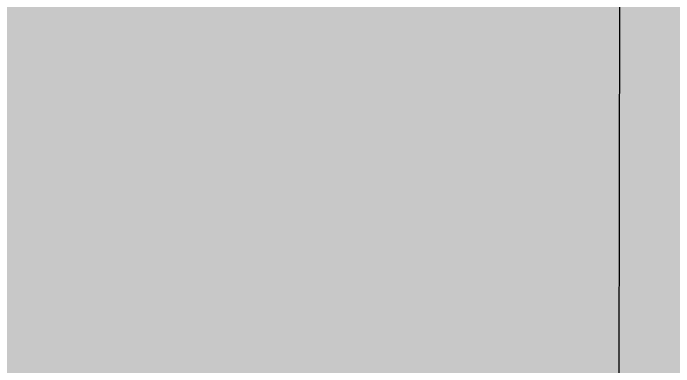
# Model space of a CAD drawing. Extents: x 560272 to 568164, y 6204780 to 6214217.
# Drawn here: x 565669.914 to 565670.751, y 6210311.9 to 6210312.348 of the extents above; entities that cross this region are included whole.
import ezdxf

# ---------------------------------------------------------------- set-up
doc = ezdxf.new("R2010")
doc.units = 0
doc.header["$LTSCALE"] = 5
doc.layers.add('Quarters', color=8, linetype='Continuous')
doc.layers.add('ROUTE-MAP-ROUTE', color=90, linetype='Continuous')
doc.layers.add('ROUTE-MAP-BACKGROUND-H', color=7, linetype='Continuous', true_color=0xf0ebff)

msp = doc.modelspace()

# ---------------------------------------------------------------- hatches: boundary and pattern name
at = {"layer": 'ROUTE-MAP-BACKGROUND-H'}
h = msp.add_hatch(color=256, dxfattribs=at)
h.dxf.hatch_style = 1
h.paths.add_polyline_path([(565237.98997, 6210345.86609), (566535.85005, 6210345.72872), (566539.10261, 6209697.37716), (565234.41238, 6209697.74445)])

# ---------------------------------------------------------------- linework, layer by layer
at = {"layer": 'Quarters', "flags": 128}
msp.add_lwpolyline([(565630.67027, 6210290.30872), (565617.679, 6210290.32353), (565617.70423, 6210303.70377), (565617.72944, 6210317.08398), (565617.75357, 6210329.8643), (565617.77766, 6210342.64462), (565630.76399, 6210342.6299), (565644.08514, 6210342.61483), (565657.40627, 6210342.59949), (565670.72742, 6210342.58418), (565670.70816, 6210329.80385), (565670.68888, 6210317.02352), (565670.6687, 6210303.64316), (565670.6485, 6210290.26284), (565657.32243, 6210290.27819), (565643.99634, 6210290.29357)], close=True, dxfattribs=at)
at = {"layer": 'ROUTE-MAP-ROUTE', "const_width": 1.99728, "flags": 128}
msp.add_lwpolyline([(565696.26675, 6210309.96763), (565629.99586, 6210314.12301), (565626.32164, 6210315.25628), (565622.78043, 6210318.18476), (565621.47885, 6210319.80691), (565616.56196, 6210327.55473), (565614.57759, 6210326.45927), (565611.95064, 6210321.21492), (565609.6617, 6210318.06135), (565604.26483, 6210294.45849), (565603.34371, 6210290.32318), (565594.08973, 6210240.2881)], dxfattribs=at)

doc.saveas('drawing.dxf')
